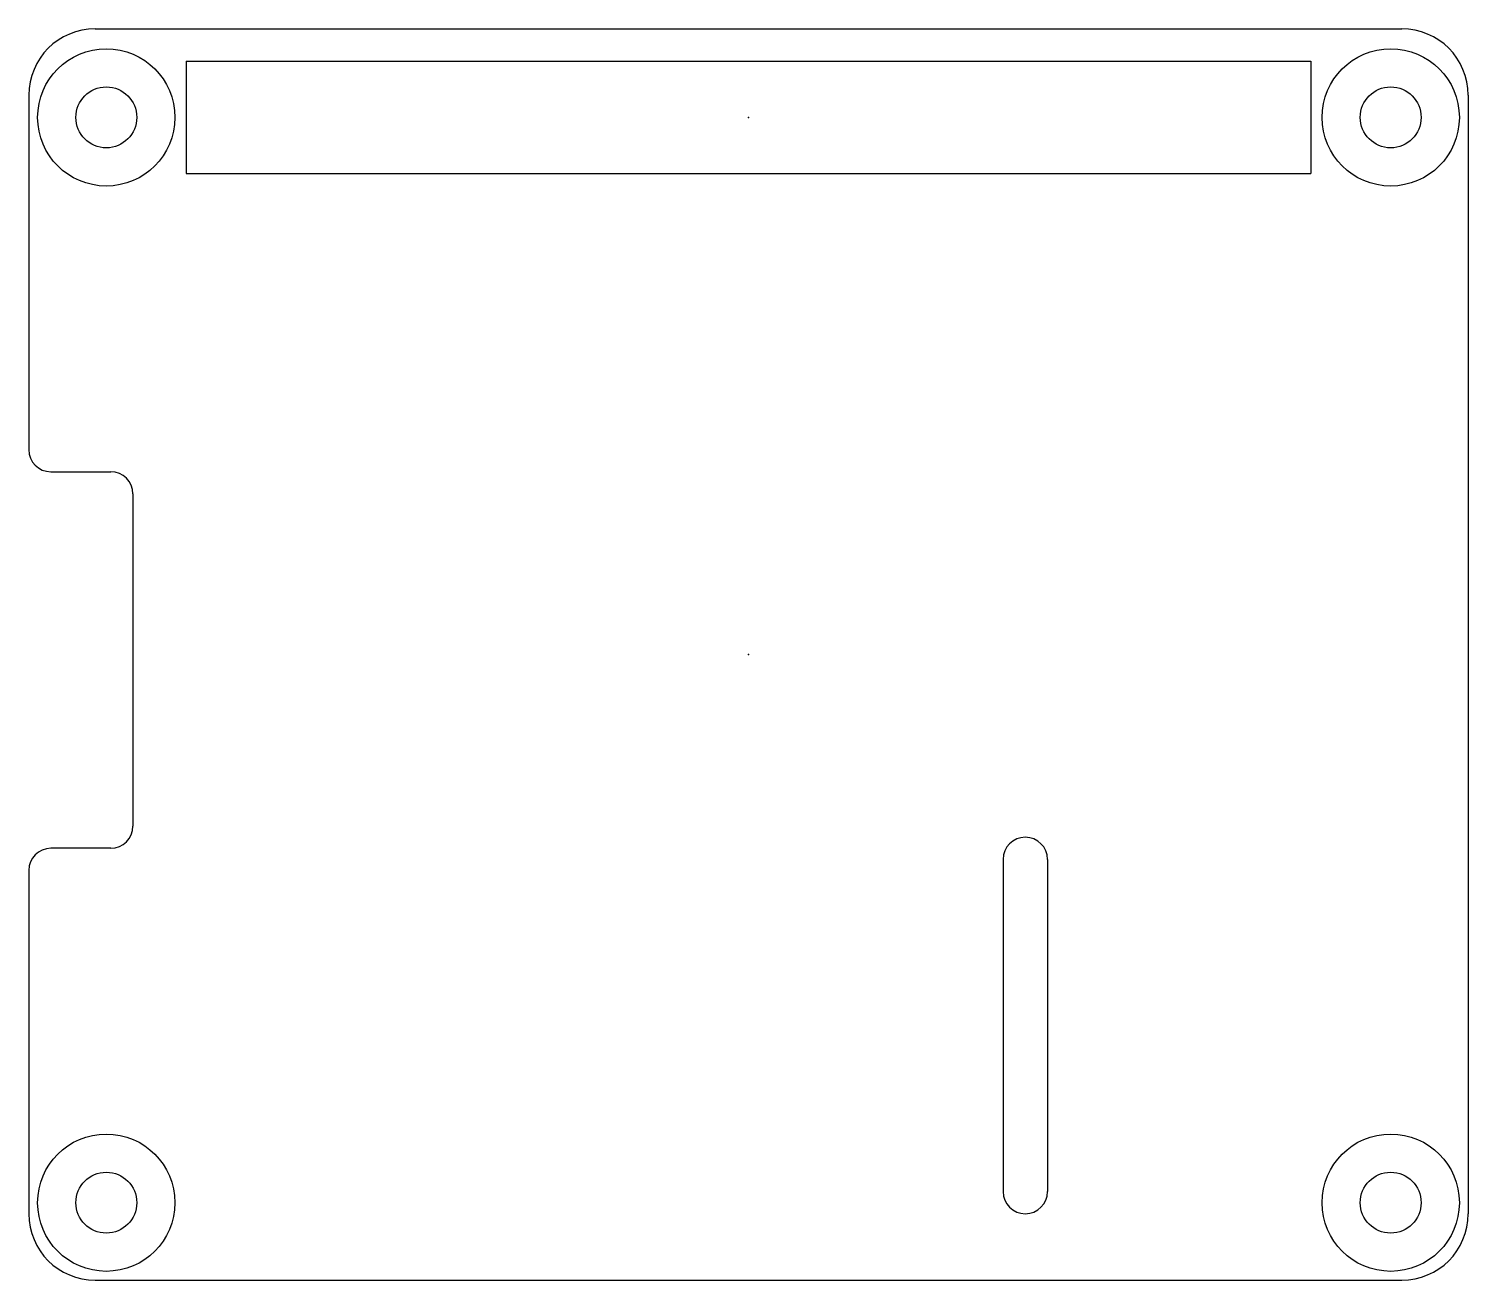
# Model space of a CAD drawing. Header units: millimetres. Extents: x -32.5 to 32.5, y -28.2 to 28.2.
import ezdxf

# ---------------------------------------------------------------- set-up
doc = ezdxf.new("R2010")
doc.units = ezdxf.units.MM
doc.header["$PDSIZE"] = -1

msp = doc.modelspace()

# ---------------------------------------------------------------- linework, layer by layer
at = {"color": 7, "linetype": 'Continuous'}
for p, q in [((-29.5, 28.25), (29.5, 28.25)), ((-25.4, 26.79), (25.4, 26.79)), ((-25.4, 26.79), (-25.4, 21.71)), ((25.4, 26.79), (25.4, 21.71)), ((-32.5, 25.25), (-32.5, 9.25)), ((32.5, 25.25), (32.5, -25.25)), ((-25.4, 21.71), (25.4, 21.71)), ((-31.5, 8.25), (-28.799, 8.25)), ((-27.799, 7.25), (-27.799, -7.75)), ((-28.799, -8.75), (-31.5, -8.75)), ((-32.5, -9.75), (-32.5, -25.25)), ((11.5, -9.25), (11.5, -24.25)), ((13.5, -9.25), (13.5, -24.25)), ((-29.5, -28.25), (29.5, -28.25))]:
    msp.add_line(p, q, dxfattribs=at)
for centre, radius in [((-29, 24.25), 3.1), ((29, 24.25), 3.1), ((-29, 24.25), 1.375), ((29, 24.25), 1.375), ((-29, -24.75), 3.1), ((29, -24.75), 3.1), ((-29, -24.75), 1.375), ((29, -24.75), 1.375)]:
    msp.add_circle(centre, radius, dxfattribs=at)
for centre, radius, start, end in [((-29.5, 25.25), 3, 90, 180), ((29.5, 25.25), 3, 0, 90), ((-31.5, 9.25), 1, 180, 270), ((-28.799, 7.25), 1, 0, 90), ((-28.799, -7.75), 1, 270, 0), ((12.5, -9.25), 1, 0, 180), ((-31.5, -9.75), 1, 90, 180), ((12.5, -24.25), 1, 180, 0), ((-29.5, -25.25), 3, 180, 270), ((29.5, -25.25), 3, 270, 0)]:
    msp.add_arc(centre, radius, start, end, dxfattribs=at)
for p in [(0, 24.25), (0, 24.25), (0, 0)]:
    msp.add_point(p, dxfattribs=at)

doc.saveas('drawing.dxf')
